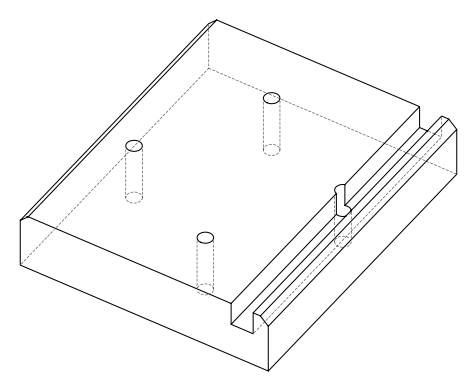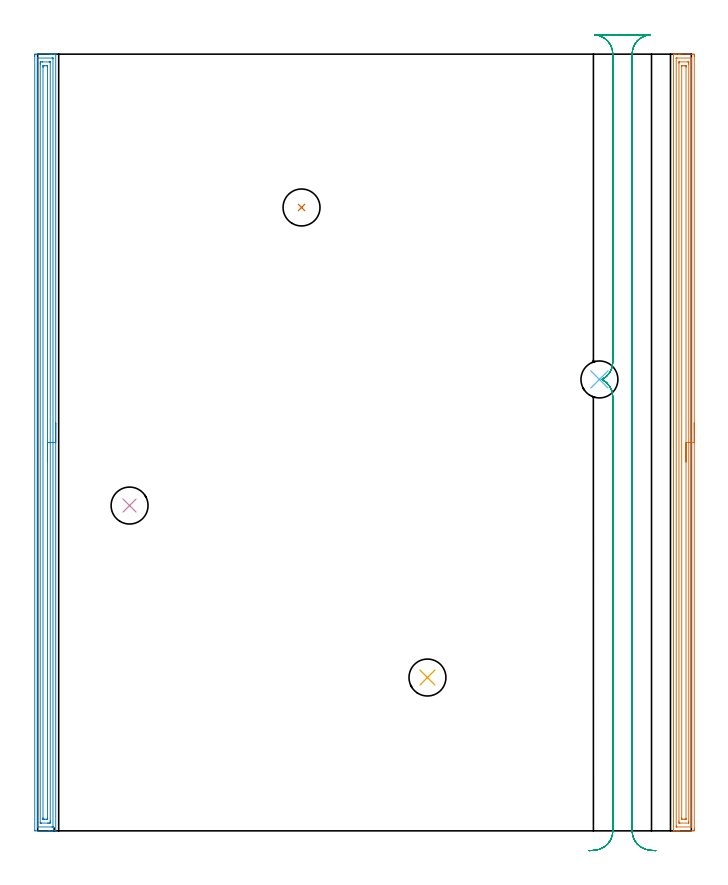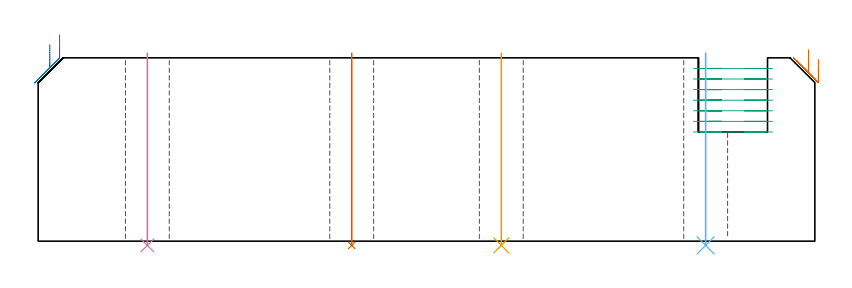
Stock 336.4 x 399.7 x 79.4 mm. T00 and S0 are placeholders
(PLAN: 7 operations, 2 tool changes, 40.1 min)
(1 AREA_MILL | FG_CHAMFER_SURFACE | UGT0205_001 | 13.04 min | 22877 mm3)
(2 AREA_MILL_1 | FG_CHAMFER_SURFACE_1 | UGT0205_001 | 13.04 min | 23294 mm3)
(3 MILL_RECTANGULAR_SLOT | SLOT_RECTANGULAR | UGT0201_094 | Follow Part, ap 5, ae 75% | 12.68 min | 385957 mm3)
(4 INDEXABLE_INSERT_DRILL_THROUGH_HOLE_FROM_SOLID | STEP1HOLE | NXT0302_009 | 0.33 min | 22464 mm3)
(5 INDEXABLE_INSERT_DRILL_THROUGH_HOLE_FROM_SOLID_1 | STEP1HOLE_1 | NXT0302_009 | 0.33 min | 22471 mm3)
(6 INDEXABLE_INSERT_DRILL_THROUGH_HOLE_FROM_SOLID_2 | STEP1HOLE_2 | NXT0302_009 | 0.33 min | 13771 mm3)
(7 INDEXABLE_INSERT_DRILL_THROUGH_HOLE_FROM_SOLID_3 | STEP1HOLE_3 | NXT0302_009 | 0.33 min | 22496 mm3)
(TOOL UGT0205_001 | Chamfer Mill 20 x 3 x 45 deg. | D20 FL50 Z2)
(TOOL UGT0201_094 | End mill 20 mm | D20 FL38 Z4)
(TOOL NXT0302_009 | Index. Insert Drill 19mm [880-D1900L25-05] | D19 PA176 FL95 Z2)
(OP 1 AREA_MILL)
G17 G21 G94 G90
T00 M6
G54
G17 G0 G90 X337.9 Y209.85 S1061 M3
G43 Z89.4 H0
Z78.7
G94 G1 Y209.812 Z77.828 F250.
Y209.698 Z76.964
Y209.509 Z76.112
Y209.247 Z75.28
Y208.913 Z74.474
Y208.51 Z73.7
Y208.041 Z72.964
Y207.51 Z72.272
Y206.921 Z71.629
Y206.278 Z71.04
Y205.586 Z70.509
Y204.85 Z70.04
Y204.076 Z69.637
Y203.27 Z69.303
Y202.438 Z69.041
Y201.586 Z68.852
Y200.722 Z68.738
Y199.85 Z68.7
Y1.019
X337.899 Y0.619 Z68.701
X337.895 Y0.131 Z68.703
X337.892 Y0.009 Z68.706
X337.412 Y0.004 Z69.185
X336.8 Y0. Z69.798
X330.34 Z76.255
X329.797 Z76.8
X329.456 Z77.14
X328.912 Z77.684
X328.572 Z78.023
X327.89 Z78.709
X327.576 Z79.024
X327.218 Z79.373
X327.203 Y0.008 Z79.388
X327.2 Y0.172 Z79.4
Y399.528
X327.203 Y399.691 Z79.388
X327.217 Y399.692 Z79.374
X327.576 Y399.7 Z79.024
X327.89 Z78.709
X328.572 Z78.023
X329.796 Z76.8
X330.34 Z76.255
X330.952 Z75.643
X336.8 Z69.797
X337.412 Y399.696 Z69.185
X337.892 Y399.691 Z68.706
X337.895 Y399.569 Z68.703
X337.899 Y399.081 Z68.701
X337.9 Y398.588 Z68.7
Y199.85
X336.486 Z70.114
Y2.193
X336.485 Y2.087 Z70.115
X336.482 Y2.035 Z70.118
X336.48 Y2.016 Z70.12
X336.446 Y2.01 Z70.154
X336.044 Y2.001 Z70.556
X328.972 Z77.628
X328.734 Y2.006 Z77.866
X328.621 Y2.011 Z77.979
X328.615 Y2.362 Z77.985
X328.614 Y2.406 Z77.986
Y397.507
X328.615 Y397.613 Z77.985
X328.618 Y397.665 Z77.982
X328.62 Y397.684 Z77.98
X328.654 Y397.69 Z77.946
X329.056 Y397.699 Z77.544
X336.127 Z70.473
X336.366 Y397.694 Z70.234
X336.479 Y397.689 Z70.121
X336.485 Y397.338 Z70.115
X336.486 Y397.294 Z70.114
Y199.85
X335.072 Z71.528
X335.071 Y4.772 Z71.529
X335.067 Y4.193 Z71.533
X335.065 Y4.037 Z71.535
X335.059 Y4.01 Z71.541
X335.014 Y4.005 Z71.586
X334.95 Y4.001 Z71.65
X330.53 Y4. Z76.07
X330.34 Y4.002 Z76.26
X330.15 Y4.008 Z76.45
X330.035 Y4.014 Z76.565
X330.032 Y4.088 Z76.568
X330.03 Y4.193 Z76.57
X330.029 Y4.507 Z76.571
X330.028 Y5.086 Z76.572
X330.029 Y394.928 Z76.571
X330.033 Y395.507 Z76.567
X330.035 Y395.663 Z76.565
X330.041 Y395.69 Z76.559
X330.086 Y395.695 Z76.514
X330.15 Y395.699 Z76.45
X334.57 Y395.7 Z72.03
X334.76 Y395.698 Z71.84
X334.95 Y395.692 Z71.65
X335.065 Y395.686 Z71.535
X335.068 Y395.612 Z71.532
X335.07 Y395.507 Z71.53
X335.071 Y395.193 Z71.529
X335.072 Y394.614 Z71.528
Y199.85
X333.657 Z72.943
Y6.201
X333.656 Y6.104 Z72.944
X333.653 Y6.046 Z72.947
X333.651 Y6.019 Z72.949
X333.638 Y6.01 Z72.962
X332.972 Y6. Z73.628
X332.087 Z74.513
X331.672 Y6.005 Z74.928
X331.465 Y6.01 Z75.135
X331.449 Y6.013 Z75.151
X331.447 Y6.029 Z75.153
X331.444 Y6.067 Z75.156
X331.443 Y6.119 Z75.157
Y6.652
Y393.499
X331.444 Y393.596 Z75.156
X331.447 Y393.654 Z75.153
X331.449 Y393.681 Z75.151
X331.462 Y393.69 Z75.138
X332.128 Y393.7 Z74.472
X333.012 Z73.588
X333.428 Y393.695 Z73.172
X333.635 Y393.69 Z72.965
X333.651 Y393.687 Z72.949
X333.653 Y393.671 Z72.947
X333.656 Y393.633 Z72.944
X333.657 Y393.581 Z72.943
Y393.048
Y199.85
Y198.978 Z72.981
Y198.113 Z73.095
Y197.262 Z73.283
Y196.43 Z73.546
Y195.624 Z73.88
Y194.85 Z74.282
Y194.114 Z74.751
Y193.422 Z75.282
Y192.779 Z75.872
Y192.19 Z76.515
Y191.658 Z77.207
Y191.19 Z77.943
Y190.787 Z78.717
Y190.453 Z79.522
Y190.191 Z80.354
Y190.002 Z81.206
Y189.888 Z82.071
Y189.85 Z82.943
G0 Z89.4
M5
M2
(OP 2 AREA_MILL_1)
G17 G21 G94 G90
T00 M6
G54
G17 G0 G90 X9.3 Y209.85 S1061 M3
G43 Z89.4 H0
G94 G1 Y209.812 Z88.528 F250.
Y209.698 Z87.663
Y209.509 Z86.812
Y209.247 Z85.98
Y208.913 Z85.174
Y208.51 Z84.4
Y208.042 Z83.664
Y207.51 Z82.972
Y206.921 Z82.329
Y206.278 Z81.739
Y205.586 Z81.208
Y204.85 Z80.74
Y204.076 Z80.337
Y203.27 Z80.003
Y202.438 Z79.741
Y201.586 Z79.552
Y200.722 Z79.438
Y199.85 Z79.4
Y0.172
X9.297 Y0.01 Z79.388
X9.27 Y0.007 Z79.362
X8.896 Y0. Z78.996
X8.573 Z78.673
X7.89 Z77.985
X6.661 Z76.758
X6.117 Z76.211
X5.502 Z75.598
X-1.249 Y0.001 Z68.848
X-1.492 Y0.01 Z68.606
X-1.499 Y0.252 Z68.599
Y0.274
X-1.5 Y398.715 Z68.6
X-1.499 Y399.081 Z68.601
X-1.494 Y399.603 Z68.603
X-1.492 Y399.692 Z68.606
X-0.976 Y399.696 Z69.121
X-0.362 Y399.7 Z69.735
X6.117 Z76.211
X6.661 Z76.758
X7.003 Z77.099
X7.548 Z77.644
X7.89 Z77.985
X8.573 Z78.673
X8.897 Z78.996
X9.27 Y399.693 Z79.362
X9.297 Y399.69 Z79.388
X9.3 Y399.528 Z79.4
Y199.85
X7.886 Z77.986
X7.885 Y2.183 Z77.985
X7.884 Y2.072 Z77.984
X7.881 Y2.018 Z77.981
X7.88 Y2.012 Z77.98
X7.861 Y2.008 Z77.961
X7.808 Y2.004 Z77.908
X7.405 Y2. Z77.505
X0.313 Z70.413
X0.054 Y2.003 Z70.154
X-0.055 Y2.007 Z70.045
X-0.073 Y2.009 Z70.027
X-0.079 Y2.022 Z70.021
X-0.082 Y2.074 Z70.018
X-0.084 Y2.183 Z70.016
X-0.086 Y2.402 Z70.014
X-0.085 Y397.517 Z70.015
X-0.084 Y397.628 Z70.016
X-0.081 Y397.682 Z70.019
X-0.08 Y397.688 Z70.02
X-0.061 Y397.692 Z70.039
X-0.008 Y397.696 Z70.092
X0.395 Y397.7 Z70.495
X7.487 Z77.587
X7.746 Y397.697 Z77.846
X7.855 Y397.693 Z77.955
X7.873 Y397.691 Z77.973
X7.879 Y397.678 Z77.979
X7.882 Y397.626 Z77.982
X7.884 Y397.517 Z77.984
X7.886 Y397.298 Z77.986
Y199.85
X6.472 Z76.572
X6.471 Y5.086 Z76.571
X6.47 Y4.729 Z76.57
X6.467 Y4.193 Z76.567
X6.465 Y4.023 Z76.565
X6.3 Y4.008 Z76.4
X6.117 Y4.004 Z76.217
X5.421 Y4. Z75.521
X5.23 Z75.33
X1.874 Z71.974
X1.683 Y4.001 Z71.783
X1.492 Y4.005 Z71.592
X1.366 Y4.01 Z71.466
X1.334 Y4.014 Z71.434
X1.333 Y4.031 Z71.433
X1.331 Y4.073 Z71.431
X1.329 Y4.193 Z71.429
Y394.614
X1.33 Y394.971 Z71.43
X1.333 Y395.507 Z71.433
X1.335 Y395.677 Z71.435
X1.5 Y395.692 Z71.6
X1.683 Y395.696 Z71.783
X2.379 Y395.7 Z72.479
X2.57 Z72.67
X5.926 Z76.026
X6.117 Y395.699 Z76.217
X6.307 Y395.695 Z76.407
X6.434 Y395.69 Z76.534
X6.466 Y395.686 Z76.566
X6.467 Y395.669 Z76.567
X6.469 Y395.627 Z76.569
X6.471 Y395.507 Z76.571
X6.472 Y199.85 Z76.572
X5.057 Z75.157
Y6.873
X5.053 Y6.158 Z75.153
X5.05 Y6.052 Z75.15
X5.042 Y6.01 Z75.142
X4.993 Y6.008 Z75.093
X4.776 Y6.004 Z74.876
X4.343 Y6. Z74.443
X3.457 Z73.557
X3.018 Y6.001 Z73.118
X2.808 Y6.002 Z72.908
X2.757 Y6.006 Z72.857
X2.748 Y6.009 Z72.848
X2.746 Y6.014 Z72.846
X2.744 Y6.035 Z72.844
X2.743 Y6.102 Z72.843
Y6.699
Y392.827
X2.747 Y393.542 Z72.847
X2.75 Y393.648 Z72.85
X2.758 Y393.69 Z72.858
X2.807 Y393.692 Z72.907
X3.024 Y393.696 Z73.124
X3.457 Y393.7 Z73.557
X4.343 Z74.443
X4.782 Y393.699 Z74.882
X4.992 Y393.698 Z75.092
X5.043 Y393.694 Z75.143
X5.051 Y393.691 Z75.151
X5.054 Y393.686 Z75.154
X5.056 Y393.665 Z75.156
X5.057 Y393.598 Z75.157
Y393.001
Y199.85
Y198.978 Z75.195
Y198.114 Z75.309
Y197.262 Z75.498
Y196.43 Z75.76
Y195.624 Z76.094
Y194.85 Z76.497
Y194.114 Z76.966
Y193.422 Z77.497
Y192.779 Z78.086
Y192.19 Z78.729
Y191.658 Z79.422
Y191.19 Z80.157
Y190.787 Z80.931
Y190.453 Z81.737
Y190.191 Z82.569
Y190.002 Z83.421
Y189.888 Z84.286
Y189.85 Z85.157
G0 Z89.4
M5
M2
(OP 3 MILL_RECTANGULAR_SLOT)
G17 G21 G94 G90
T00 M6
G54
G17 G0 G90 X318.117 Y-10.202 S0 M3
G43 Z89.4 H0
Z74.814
G94 G1 X315.126 Y-9.97 F250.
G2 X305.9 Y0. R10. F500.
G1 Y399.7
G2 X315.126 Y409.67 R10.
G1 Y409.7
X286.774
Y409.67
G2 X296. Y399.7 R10.
G1 Y241.28
G2 X290.4 Y232.3 R10.
X296. Y223.32 R10.
G1 Y0.
G2 X286.774 Y-9.97 R10.
G1 X283.783 Y-10.202 F250.
G0 X318.117 Z70.229
G1 X315.126 Y-9.97
G2 X305.9 Y0. R10. F500.
G1 Y399.7
G2 X315.126 Y409.67 R10.
G1 Y409.7
X286.774
Y409.67
G2 X296. Y399.7 R10.
G1 Y241.28
G2 X290.4 Y232.3 R10.
X296. Y223.32 R10.
G1 Y0.
G2 X286.774 Y-9.97 R10.
G1 X283.783 Y-10.202 F250.
G0 X318.117 Z65.643
G1 X315.126 Y-9.97
G2 X305.9 Y0. R10. F500.
G1 Y399.7
G2 X315.126 Y409.67 R10.
G1 Y409.7
X286.774
Y409.67
G2 X296. Y399.7 R10.
G1 Y241.28
G2 X290.4 Y232.3 R10.
X296. Y223.32 R10.
G1 Y0.
G2 X286.774 Y-9.97 R10.
G1 X283.783 Y-10.202 F250.
G0 X318.117 Z61.057
G1 X315.126 Y-9.97
G2 X305.9 Y0. R10. F500.
G1 Y399.7
G2 X315.126 Y409.67 R10.
G1 Y409.7
X286.774
Y409.67
G2 X296. Y399.7 R10.
G1 Y241.28
G2 X290.4 Y232.3 R10.
X296. Y223.32 R10.
G1 Y0.
G2 X286.774 Y-9.97 R10.
G1 X283.783 Y-10.202 F250.
G0 X318.117 Z56.471
G1 X315.126 Y-9.97
G2 X305.9 Y0. R10. F500.
G1 Y399.7
G2 X315.126 Y409.67 R10.
G1 Y409.7
X286.774
Y409.67
G2 X296. Y399.7 R10.
G1 Y241.28
G2 X290.4 Y232.3 R10.
X296. Y223.32 R10.
G1 Y0.
G2 X286.774 Y-9.97 R10.
G1 X283.783 Y-10.202 F250.
G0 X318.117 Z51.886
G1 X315.126 Y-9.97
G2 X305.9 Y0. R10. F500.
G1 Y399.7
G2 X315.126 Y409.67 R10.
G1 Y409.7
X286.774
Y409.67
G2 X296. Y399.7 R10.
G1 Y241.28
G2 X290.4 Y232.3 R10.
X296. Y223.32 R10.
G1 Y0.
G2 X286.774 Y-9.97 R10.
G1 X283.783 Y-10.202 F250.
G0 X318.117 Z47.3
G1 X315.126 Y-9.97
G2 X305.9 Y0. R10. F500.
G1 Y399.7
G2 X315.126 Y409.67 R10.
G1 Y409.7
X286.774
Y409.67
G2 X296. Y399.7 R10.
G1 Y241.28
G2 X290.4 Y232.3 R10.
X296. Y223.32 R10.
G1 Y0.
G2 X286.774 Y-9.97 R10.
G1 X283.783 Y-10.202 F250.
G0 Z89.4
M5
M2
(OP 4 INDEXABLE_INSERT_DRILL_THROUGH_HOLE_FROM_SOLID)
G17 G21 G94 G90
T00 M6
G54
G17 G0 G90 X47.3 Y167.4 S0 M3
G43 Z89.4 H1
G94 G81 G98 Z-1.832 F250. R81.4
G80
M5
M2
(OP 5 INDEXABLE_INSERT_DRILL_THROUGH_HOLE_FROM_SOLID_1)
G17 G21 G94 G90
T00 M6
G54
G17 G0 G90 X200.6 Y78.9 S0 M3
G43 Z89.4 H1
G94 G81 G98 Z-1.832 F250. R81.4
G80
M5
M2
(OP 6 INDEXABLE_INSERT_DRILL_THROUGH_HOLE_FROM_SOLID_2)
G17 G21 G94 G90
T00 M6
G54
G17 G0 G90 X289.1 Y232.3 S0 M3
G43 Z89.4 H1
G94 G81 G98 Z-1.832 F250. R81.4
G80
M5
M2
(OP 7 INDEXABLE_INSERT_DRILL_THROUGH_HOLE_FROM_SOLID_3)
G17 G21 G94 G90
T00 M6
G54
G17 G0 G90 X135.8 Y320.8 S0 M3
G43 Z89.4 H1
G94 G81 G98 Z-1.832 F250. R81.4
G80
M5
M2
